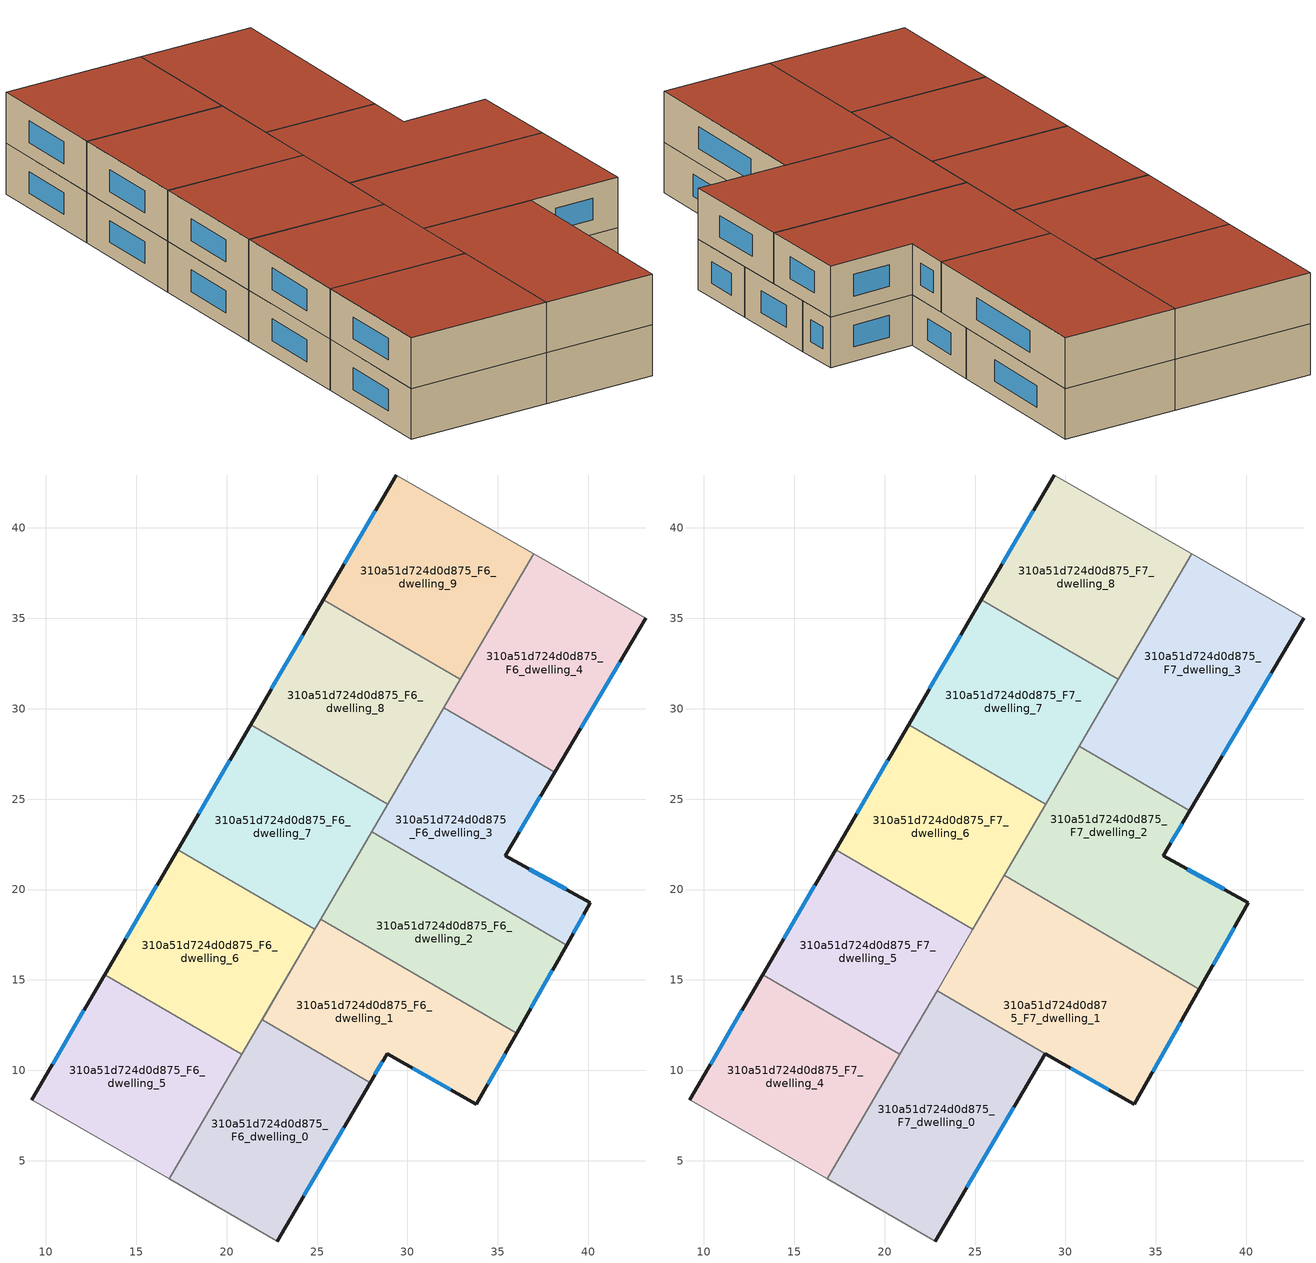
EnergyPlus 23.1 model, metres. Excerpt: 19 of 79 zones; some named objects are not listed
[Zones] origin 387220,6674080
310a51d724d0d875_F6_dwelling_0
 floor to 310a51d724d0d875_F5_dwelling_0 (EU_floor_Construction): 27.93,9.32 22.8,0.57 16.83,4 21.96,12.8 z18
 wall outside (EU_wall_Construction): 22.8,0.57 27.93,9.32 z18:21
 wall adiabatic (EU_wall_Construction): 16.83,4 22.8,0.57 z18:21
 wall to 310a51d724d0d875_F6_dwelling_1 (EU_wall_Construction): 27.93,9.32 21.96,12.8 24.87,17.8 z18:21
 wall to 310a51d724d0d875_F6_dwelling_6 (EU_wall_Construction): 24.87,17.8 20.84,10.89 z18:21
 wall to 310a51d724d0d875_F6_dwelling_5 (EU_wall_Construction): 20.84,10.89 16.83,4 z18:21
 window (EU_Window_Construction): 24.26,3.07 26.46,6.82 z18.86:20.14
310a51d724d0d875_F6_dwelling_1
 floor to 310a51d724d0d875_F5_dwelling_1 (EU_floor_Construction): 36.03,12.05 33.81,8.12 28.88,10.93 27.93,9.32 21.96,12.8 25.2,18.36 z18
 wall outside (EU_wall_Construction): 27.93,9.32 28.88,10.93 33.81,8.12 36.03,12.05 z18:21
 wall to 310a51d724d0d875_F6_dwelling_2 (EU_wall_Construction): 36.03,12.05 25.2,18.36 z18:21
 wall to 310a51d724d0d875_F6_dwelling_7 (EU_wall_Construction): 25.2,18.36 24.87,17.8 z18:21
 window (EU_Window_Construction): 34.44,9.24 35.39,10.93 / 30.29,10.13 32.4,8.92 / 28.2,9.78 28.61,10.47 z18.86:20.14
310a51d724d0d875_F6_dwelling_2
 floor to 310a51d724d0d875_F5_dwelling_2 (EU_floor_Construction): 38.79,16.93 36.03,12.05 25.2,18.36 28.02,23.21 z18
 wall outside (EU_wall_Construction): 36.03,12.05 38.79,16.93 z18:21
 wall to 310a51d724d0d875_F6_dwelling_3 (EU_wall_Construction): 38.79,16.93 28.02,23.21 z18:21
 wall to 310a51d724d0d875_F6_dwelling_7 (EU_wall_Construction): 28.02,23.21 25.2,18.36 z18:21
 window (EU_Window_Construction): 36.82,13.44 38,15.53 z18.86:20.14
310a51d724d0d875_F6_dwelling_3
 floor to 310a51d724d0d875_F5_dwelling_3 (EU_floor_Construction): 38.13,26.49 35.39,21.87 40.11,19.27 38.79,16.93 28.02,23.21 32.02,30.06 z18
 wall outside (EU_wall_Construction): 38.79,16.93 40.11,19.27 35.39,21.87 38.13,26.49 z18:21
 wall to 310a51d724d0d875_F6_dwelling_4 (EU_wall_Construction): 38.13,26.49 32.02,30.06 z18:21
 wall to 310a51d724d0d875_F6_dwelling_8 (EU_wall_Construction): 32.02,30.06 28.9,24.71 z18:21
 wall to 310a51d724d0d875_F6_dwelling_7 (EU_wall_Construction): 28.9,24.71 28.02,23.21 z18:21
 window (EU_Window_Construction): 36.18,23.19 37.35,25.17 / 38.77,20.01 36.74,21.13 / 39.17,17.6 39.74,18.6 z18.86:20.14
310a51d724d0d875_F6_dwelling_4
 floor to 310a51d724d0d875_F5_dwelling_4 (EU_floor_Construction): 43.17,34.99 38.13,26.49 32.02,30.06 36.97,38.55 z18
 wall outside (EU_wall_Construction): 38.13,26.49 43.17,34.99 z18:21
 wall adiabatic (EU_wall_Construction): 43.17,34.99 36.97,38.55 z18:21
 wall to 310a51d724d0d875_F6_dwelling_9 (EU_wall_Construction): 36.97,38.55 32.93,31.62 z18:21
 wall to 310a51d724d0d875_F6_dwelling_8 (EU_wall_Construction): 32.93,31.62 32.02,30.06 z18:21
 window (EU_Window_Construction): 39.57,28.92 41.73,32.56 z18.86:20.14
310a51d724d0d875_F6_dwelling_5
 floor to 310a51d724d0d875_F5_dwelling_5 (EU_floor_Construction): 20.84,10.89 16.83,4 9.23,8.37 13.27,15.3 z18
 wall outside (EU_wall_Construction): 13.27,15.3 9.23,8.37 z18:21
 wall adiabatic (EU_wall_Construction): 9.23,8.37 16.83,4 z18:21
 wall to 310a51d724d0d875_F6_dwelling_6 (EU_wall_Construction): 20.84,10.89 13.27,15.3 z18:21
 window (EU_Window_Construction): 12.12,13.32 10.38,10.35 z18.86:20.14
310a51d724d0d875_F6_dwelling_6
 floor to 310a51d724d0d875_F5_dwelling_6 (EU_floor_Construction): 24.87,17.8 20.84,10.89 13.27,15.3 17.3,22.21 z18
 wall outside (EU_wall_Construction): 17.3,22.21 13.27,15.3 z18:21
 wall to 310a51d724d0d875_F6_dwelling_7 (EU_wall_Construction): 24.87,17.8 17.3,22.21 z18:21
 window (EU_Window_Construction): 16.15,20.24 14.42,17.28 z18.86:20.14
310a51d724d0d875_F6_dwelling_7
 floor to 310a51d724d0d875_F5_dwelling_7 (EU_floor_Construction): 28.9,24.71 24.87,17.8 17.3,22.21 21.32,29.12 z18
 wall outside (EU_wall_Construction): 21.32,29.12 17.3,22.21 z18:21
 wall to 310a51d724d0d875_F6_dwelling_8 (EU_wall_Construction): 28.9,24.71 21.32,29.12 z18:21
 window (EU_Window_Construction): 20.17,27.15 18.45,24.19 z18.86:20.14
310a51d724d0d875_F6_dwelling_8
 floor to 310a51d724d0d875_F5_dwelling_8 (EU_floor_Construction): 32.93,31.62 28.9,24.71 21.32,29.12 25.35,36.03 z18
 wall outside (EU_wall_Construction): 25.35,36.03 21.32,29.12 z18:21
 wall to 310a51d724d0d875_F6_dwelling_9 (EU_wall_Construction): 32.93,31.62 25.35,36.03 z18:21
 window (EU_Window_Construction): 24.2,34.06 22.47,31.1 z18.86:20.14
310a51d724d0d875_F6_dwelling_9
 floor to 310a51d724d0d875_F5_dwelling_9 (EU_floor_Construction): 36.97,38.55 32.93,31.62 25.35,36.03 29.36,42.92 z18
 wall outside (EU_wall_Construction): 29.36,42.92 25.35,36.03 z18:21
 wall adiabatic (EU_wall_Construction): 36.97,38.55 29.36,42.92 z18:21
 window (EU_Window_Construction): 28.22,40.95 26.5,38 z18.86:20.14
310a51d724d0d875_F7_dwelling_0
 floor to 310a51d724d0d875_F6_dwelling_0 (EU_floor_Construction): 22.9,14.41 21.96,12.8 27.93,9.32 22.8,0.57 16.83,4 z21
 floor to 310a51d724d0d875_F6_dwelling_1 (EU_floor_Construction): 28.88,10.93 27.93,9.32 21.96,12.8 22.9,14.41 z21
 wall outside (EU_wall_Construction): 22.8,0.57 28.88,10.93 z21:24
 wall to 310a51d724d0d875_F7_dwelling_1 (EU_wall_Construction): 28.88,10.93 22.9,14.42 z21:24
 wall adiabatic (EU_wall_Construction): 16.83,4 22.8,0.57 z21:24
 wall to 310a51d724d0d875_F7_dwelling_4 (EU_wall_Construction): 20.84,10.89 16.83,4 z21:24
 wall to 310a51d724d0d875_F7_dwelling_5 (EU_wall_Construction): 22.9,14.42 20.84,10.89 z21:24
 window (EU_Window_Construction): 24.53,3.53 27.14,7.97 z21.86:23.14
 roof outside (EU_roof_Construction): 22.8,0.57 28.88,10.93 22.9,14.42 16.83,4 z24
310a51d724d0d875_F7_dwelling_1
 floor to 310a51d724d0d875_F6_dwelling_1 (EU_floor_Construction): 36.03,12.05 33.81,8.12 28.88,10.93 22.9,14.41 25.2,18.36 z21
 floor to 310a51d724d0d875_F6_dwelling_2 (EU_floor_Construction): 37.41,14.49 36.03,12.05 25.2,18.36 26.61,20.78 z21
 wall outside (EU_wall_Construction): 28.88,10.93 33.81,8.12 37.41,14.49 z21:24
 wall to 310a51d724d0d875_F7_dwelling_2 (EU_wall_Construction): 37.41,14.49 26.61,20.78 z21:24
 wall to 310a51d724d0d875_F7_dwelling_5 (EU_wall_Construction): 24.87,17.8 22.9,14.42 z21:24
 wall to 310a51d724d0d875_F7_dwelling_6 (EU_wall_Construction): 26.61,20.78 24.87,17.8 z21:24
 window (EU_Window_Construction): 34.84,9.94 36.38,12.67 / 30.29,10.13 32.4,8.92 z21.86:23.14
 roof outside (EU_roof_Construction): 33.81,8.12 37.41,14.49 26.61,20.78 22.9,14.42 28.88,10.93 z24
310a51d724d0d875_F7_dwelling_2
 floor to 310a51d724d0d875_F6_dwelling_3 (EU_floor_Construction): 36.87,24.36 35.39,21.87 40.11,19.27 38.79,16.93 28.02,23.21 30.77,27.92 z21
 floor to 310a51d724d0d875_F6_dwelling_2 (EU_floor_Construction): 38.79,16.93 37.41,14.49 26.61,20.78 28.02,23.21 z21
 wall outside (EU_wall_Construction): 37.41,14.49 40.11,19.27 35.39,21.87 36.87,24.36 z21:24
 wall to 310a51d724d0d875_F7_dwelling_3 (EU_wall_Construction): 36.87,24.36 30.77,27.92 z21:24
 wall to 310a51d724d0d875_F7_dwelling_6 (EU_wall_Construction): 28.9,24.71 26.61,20.78 z21:24
 wall to 310a51d724d0d875_F7_dwelling_7 (EU_wall_Construction): 30.77,27.92 28.9,24.71 z21:24
 window (EU_Window_Construction): 35.81,22.58 36.45,23.65 / 38.77,20.01 36.74,21.13 / 38.18,15.85 39.34,17.9 z21.86:23.14
 roof outside (EU_roof_Construction): 37.41,14.49 40.11,19.27 35.39,21.87 36.87,24.36 30.77,27.92 26.61,20.78 z24
310a51d724d0d875_F7_dwelling_3
 floor to 310a51d724d0d875_F6_dwelling_3 (EU_floor_Construction): 38.13,26.49 36.87,24.36 30.77,27.92 32.02,30.06 z21
 floor to 310a51d724d0d875_F6_dwelling_4 (EU_floor_Construction): 43.17,34.99 38.13,26.49 32.02,30.06 36.97,38.55 z21
 wall outside (EU_wall_Construction): 36.87,24.36 43.17,34.99 z21:24
 wall adiabatic (EU_wall_Construction): 43.17,34.99 36.97,38.55 z21:24
 wall to 310a51d724d0d875_F7_dwelling_8 (EU_wall_Construction): 36.97,38.55 32.93,31.62 z21:24
 wall to 310a51d724d0d875_F7_dwelling_7 (EU_wall_Construction): 32.93,31.62 30.77,27.92 z21:24
 window (EU_Window_Construction): 38.67,27.4 41.37,31.95 z21.86:23.14
 roof outside (EU_roof_Construction): 36.87,24.36 43.17,34.99 36.97,38.55 30.77,27.92 z24
310a51d724d0d875_F7_dwelling_4
 floor to 310a51d724d0d875_F6_dwelling_5 (EU_floor_Construction): 20.84,10.89 16.83,4 9.23,8.37 13.27,15.3 z21
 wall outside (EU_wall_Construction): 13.27,15.3 9.23,8.37 z21:24
 wall adiabatic (EU_wall_Construction): 9.23,8.37 16.83,4 z21:24
 wall to 310a51d724d0d875_F7_dwelling_5 (EU_wall_Construction): 20.84,10.89 13.27,15.3 z21:24
 window (EU_Window_Construction): 12.12,13.32 10.38,10.35 z21.86:23.14
 roof outside (EU_roof_Construction): 16.83,4 20.84,10.89 13.27,15.3 9.23,8.37 z24
310a51d724d0d875_F7_dwelling_5
 floor to 310a51d724d0d875_F6_dwelling_6 (EU_floor_Construction): 24.87,17.8 20.84,10.89 13.27,15.3 17.3,22.21 z21
 wall outside (EU_wall_Construction): 17.3,22.21 13.27,15.3 z21:24
 wall to 310a51d724d0d875_F7_dwelling_6 (EU_wall_Construction): 24.87,17.8 17.3,22.21 z21:24
 window (EU_Window_Construction): 16.15,20.24 14.42,17.28 z21.86:23.14
 roof outside (EU_roof_Construction): 20.84,10.89 24.87,17.8 17.3,22.21 13.27,15.3 z24
310a51d724d0d875_F7_dwelling_6
 floor to 310a51d724d0d875_F6_dwelling_7 (EU_floor_Construction): 28.9,24.71 24.87,17.8 17.3,22.21 21.32,29.12 z21
 wall outside (EU_wall_Construction): 21.32,29.12 17.3,22.21 z21:24
 wall to 310a51d724d0d875_F7_dwelling_7 (EU_wall_Construction): 28.9,24.71 21.32,29.12 z21:24
 window (EU_Window_Construction): 20.17,27.15 18.45,24.19 z21.86:23.14
 roof outside (EU_roof_Construction): 24.87,17.8 28.9,24.71 21.32,29.12 17.3,22.21 z24
310a51d724d0d875_F7_dwelling_7
 floor to 310a51d724d0d875_F6_dwelling_8 (EU_floor_Construction): 32.93,31.62 28.9,24.71 21.32,29.12 25.35,36.03 z21
 wall outside (EU_wall_Construction): 25.35,36.03 21.32,29.12 z21:24
 wall to 310a51d724d0d875_F7_dwelling_8 (EU_wall_Construction): 32.93,31.62 25.35,36.03 z21:24
 window (EU_Window_Construction): 24.2,34.06 22.47,31.1 z21.86:23.14
 roof outside (EU_roof_Construction): 28.9,24.71 32.93,31.62 25.35,36.03 21.32,29.12 z24
310a51d724d0d875_F7_dwelling_8
 floor to 310a51d724d0d875_F6_dwelling_9 (EU_floor_Construction): 36.97,38.55 32.93,31.62 25.35,36.03 29.36,42.92 z21
 wall outside (EU_wall_Construction): 29.36,42.92 25.35,36.03 z21:24
 wall adiabatic (EU_wall_Construction): 36.97,38.55 29.36,42.92 z21:24
 window (EU_Window_Construction): 28.22,40.95 26.5,38 z21.86:23.14
 roof outside (EU_roof_Construction): 32.93,31.62 36.97,38.55 29.36,42.92 25.35,36.03 z24
[Building]
EU S2 Campaign: North Axis=0; Terrain=City; Solar Distribution=FullExterior
[Site:Location]
Helsinki-Vantaa.AP: Latitude=60.317; Longitude=24.963; Time Zone=2; Elevation=54.6
[SizingPeriod:WeatherFileDays]
AnnualSizingPeriod: Begin Month=1; Begin Day of Month=1; End Month=12; End Day of Month=31; Day of Week for Start Day=Monday; Use Weather File Daylight Saving Period=No; Use Weather File Rain and Snow Indicators=No
[MATERIAL]
EU_InternalMass_Material: Roughness=MediumRough; Thickness=0.1; Conductivity=1; Density=1800; Specific Heat=900; Thermal Absorptance=0.9; Solar Absorptance=0.7; Visible Absorptance=0.7
[MATERIAL:NOMASS] Roughness=MediumRough; Thermal Absorptance=0.9; Solar Absorptance=0.7; Visible Absorptance=0.7
Name | Thermal Resistance
EU_wall_NoMass | 1.10183
EU_roof_NoMass; EU_floor_NoMass | 1.70606
[WINDOWMATERIAL:SIMPLEGLAZINGSYSTEM]
EU_Window_SimpleGlazing: UFactor=3.11035; Solar Heat Gain Coefficient=0.8; Visible Transmittance=0.8
[CONSTRUCTION]
EU_wall_Construction: EU_wall_NoMass
EU_roof_Construction: EU_roof_NoMass
EU_floor_Construction: EU_floor_NoMass
EU_Window_Construction: EU_Window_SimpleGlazing
EU_InternalMass_Construction: EU_InternalMass_Material
[ZONE] Type=1; Multiplier=1; Ceiling Height=autocalculate; Floor Area=autocalculate; Part of Total Floor Area=Yes
Name | Volume
310a51d724d0d875_F6_dwelling_0 | 210.358
310a51d724d0d875_F7_dwelling_0 | 249.118
310a51d724d0d875_F6_dwelling_1 | 210.362
310a51d724d0d875_F7_dwelling_1 | 276.787
310a51d724d0d875_F6_dwelling_2 | 210.319
310a51d724d0d875_F7_dwelling_2 | 262.933
310a51d724d0d875_F6_dwelling_3 | 210.35
310a51d724d0d875_F7_dwelling_3 | 262.948
310a51d724d0d875_F6_dwelling_4 | 210.353
310a51d724d0d875_F7_dwelling_4; 310a51d724d0d875_F6_dwelling_5 | 210.338
310a51d724d0d875_F7_dwelling_5; 310a51d724d0d875_F6_dwelling_6 | 210.351
310a51d724d0d875_F7_dwelling_6; 310a51d724d0d875_F6_dwelling_7 | 210.349
310a51d724d0d875_F7_dwelling_7; 310a51d724d0d875_F6_dwelling_8 | 210.365
310a51d724d0d875_F7_dwelling_8; 310a51d724d0d875_F6_dwelling_9 | 210.346
[INTERNALMASS] Construction=EU_InternalMass_Construction
Name | Zone or ZoneList | Surface Area
310a51d724d0d875_F6_dwelling_0_EU_InternalMass | 310a51d724d0d875_F6_dwelling_0 | 70.1213
310a51d724d0d875_F6_dwelling_1_EU_InternalMass | 310a51d724d0d875_F6_dwelling_1 | 70.1203
310a51d724d0d875_F6_dwelling_2_EU_InternalMass | 310a51d724d0d875_F6_dwelling_2 | 70.1062
310a51d724d0d875_F6_dwelling_3_EU_InternalMass | 310a51d724d0d875_F6_dwelling_3 | 70.1168
310a51d724d0d875_F6_dwelling_4_EU_InternalMass | 310a51d724d0d875_F6_dwelling_4 | 70.1175
310a51d724d0d875_F6_dwelling_5_EU_InternalMass | 310a51d724d0d875_F6_dwelling_5 | 70.1126
310a51d724d0d875_F6_dwelling_6_EU_InternalMass | 310a51d724d0d875_F6_dwelling_6 | 70.1172
310a51d724d0d875_F6_dwelling_7_EU_InternalMass | 310a51d724d0d875_F6_dwelling_7 | 70.1167
310a51d724d0d875_F6_dwelling_8_EU_InternalMass | 310a51d724d0d875_F6_dwelling_8 | 70.1212
310a51d724d0d875_F6_dwelling_9_EU_InternalMass | 310a51d724d0d875_F6_dwelling_9 | 70.1156
310a51d724d0d875_F7_dwelling_0_EU_InternalMass | 310a51d724d0d875_F7_dwelling_0 | 83.0394
310a51d724d0d875_F7_dwelling_1_EU_InternalMass | 310a51d724d0d875_F7_dwelling_1 | 92.2621
310a51d724d0d875_F7_dwelling_2_EU_InternalMass | 310a51d724d0d875_F7_dwelling_2 | 87.6444
310a51d724d0d875_F7_dwelling_3_EU_InternalMass | 310a51d724d0d875_F7_dwelling_3 | 87.6492
310a51d724d0d875_F7_dwelling_4_EU_InternalMass | 310a51d724d0d875_F7_dwelling_4 | 70.1126
310a51d724d0d875_F7_dwelling_5_EU_InternalMass | 310a51d724d0d875_F7_dwelling_5 | 70.1172
310a51d724d0d875_F7_dwelling_6_EU_InternalMass | 310a51d724d0d875_F7_dwelling_6 | 70.1167
310a51d724d0d875_F7_dwelling_7_EU_InternalMass | 310a51d724d0d875_F7_dwelling_7 | 70.1212
310a51d724d0d875_F7_dwelling_8_EU_InternalMass | 310a51d724d0d875_F7_dwelling_8 | 70.1156
[OTHEREQUIPMENT] Fuel Type=Electricity; Design Level Calculation Method=Watts/Area; Power per Zone Floor Area=1; Fraction Latent=0; Fraction Radiant=0; Fraction Lost=0; Carbon Dioxide Generation Rate=0; EndUse Subcategory=EU_Step8_InternalGains
Name | Zone or ZoneList or Space or SpaceList | Schedule
EU_Step8_InternalGain_310a51d724d0d875_F6_dwelling_0_f000 | 310a51d724d0d875_F6_dwelling_0 | EU_Step8_GainSchedule_310a51d724d0d875_F6_dwelling_0_f000
EU_Step8_InternalGain_310a51d724d0d875_F6_dwelling_1_f000 | 310a51d724d0d875_F6_dwelling_1 | EU_Step8_GainSchedule_310a51d724d0d875_F6_dwelling_1_f000
EU_Step8_InternalGain_310a51d724d0d875_F6_dwelling_2_f000 | 310a51d724d0d875_F6_dwelling_2 | EU_Step8_GainSchedule_310a51d724d0d875_F6_dwelling_2_f000
EU_Step8_InternalGain_310a51d724d0d875_F6_dwelling_3_f000 | 310a51d724d0d875_F6_dwelling_3 | EU_Step8_GainSchedule_310a51d724d0d875_F6_dwelling_3_f000
EU_Step8_InternalGain_310a51d724d0d875_F6_dwelling_4_f000 | 310a51d724d0d875_F6_dwelling_4 | EU_Step8_GainSchedule_310a51d724d0d875_F6_dwelling_4_f000
EU_Step8_InternalGain_310a51d724d0d875_F6_dwelling_5_f000 | 310a51d724d0d875_F6_dwelling_5 | EU_Step8_GainSchedule_310a51d724d0d875_F6_dwelling_5_f000
EU_Step8_InternalGain_310a51d724d0d875_F6_dwelling_6_f000 | 310a51d724d0d875_F6_dwelling_6 | EU_Step8_GainSchedule_310a51d724d0d875_F6_dwelling_6_f000
EU_Step8_InternalGain_310a51d724d0d875_F6_dwelling_7_f000 | 310a51d724d0d875_F6_dwelling_7 | EU_Step8_GainSchedule_310a51d724d0d875_F6_dwelling_7_f000
EU_Step8_InternalGain_310a51d724d0d875_F6_dwelling_8_f000 | 310a51d724d0d875_F6_dwelling_8 | EU_Step8_GainSchedule_310a51d724d0d875_F6_dwelling_8_f000
EU_Step8_InternalGain_310a51d724d0d875_F6_dwelling_9_f000 | 310a51d724d0d875_F6_dwelling_9 | EU_Step8_GainSchedule_310a51d724d0d875_F6_dwelling_9_f000
EU_Step8_InternalGain_310a51d724d0d875_F7_dwelling_0_f000 | 310a51d724d0d875_F7_dwelling_0 | EU_Step8_GainSchedule_310a51d724d0d875_F7_dwelling_0_f000
EU_Step8_InternalGain_310a51d724d0d875_F7_dwelling_1_f000 | 310a51d724d0d875_F7_dwelling_1 | EU_Step8_GainSchedule_310a51d724d0d875_F7_dwelling_1_f000
EU_Step8_InternalGain_310a51d724d0d875_F7_dwelling_2_f000 | 310a51d724d0d875_F7_dwelling_2 | EU_Step8_GainSchedule_310a51d724d0d875_F7_dwelling_2_f000
EU_Step8_InternalGain_310a51d724d0d875_F7_dwelling_3_f000 | 310a51d724d0d875_F7_dwelling_3 | EU_Step8_GainSchedule_310a51d724d0d875_F7_dwelling_3_f000
EU_Step8_InternalGain_310a51d724d0d875_F7_dwelling_4_f000 | 310a51d724d0d875_F7_dwelling_4 | EU_Step8_GainSchedule_310a51d724d0d875_F7_dwelling_4_f000
EU_Step8_InternalGain_310a51d724d0d875_F7_dwelling_5_f000 | 310a51d724d0d875_F7_dwelling_5 | EU_Step8_GainSchedule_310a51d724d0d875_F7_dwelling_5_f000
EU_Step8_InternalGain_310a51d724d0d875_F7_dwelling_6_f000 | 310a51d724d0d875_F7_dwelling_6 | EU_Step8_GainSchedule_310a51d724d0d875_F7_dwelling_6_f000
EU_Step8_InternalGain_310a51d724d0d875_F7_dwelling_7_f000 | 310a51d724d0d875_F7_dwelling_7 | EU_Step8_GainSchedule_310a51d724d0d875_F7_dwelling_7_f000
EU_Step8_InternalGain_310a51d724d0d875_F7_dwelling_8_f000 | 310a51d724d0d875_F7_dwelling_8 | EU_Step8_GainSchedule_310a51d724d0d875_F7_dwelling_8_f000
[ZONEVENTILATION:DESIGNFLOWRATE] Schedule=EU_AlwaysOn; Design Flow Rate Calculation Method=AirChanges/Hour; Air Changes per Hour=0.756316; Ventilation Type=Natural; Fan Pressure Rise=0; Fan Total Efficiency=1; Constant Term Coefficient=1; Temperature Term Coefficient=0; Velocity Term Coefficient=0; Velocity Squared Term Coefficient=0; Minimum Indoor Temperature=-100; Maximum Indoor Temperature=100; Delta Temperature=-100; Minimum Outdoor Temperature=-100; Maximum Outdoor Temperature=100; Maximum Wind Speed=40
Name | Zone or ZoneList or Space or SpaceList
EU_ConstantAir_310a51d724d0d875_F6_dwelling_0 | 310a51d724d0d875_F6_dwelling_0
EU_ConstantAir_310a51d724d0d875_F6_dwelling_1 | 310a51d724d0d875_F6_dwelling_1
EU_ConstantAir_310a51d724d0d875_F6_dwelling_2 | 310a51d724d0d875_F6_dwelling_2
EU_ConstantAir_310a51d724d0d875_F6_dwelling_3 | 310a51d724d0d875_F6_dwelling_3
EU_ConstantAir_310a51d724d0d875_F6_dwelling_4 | 310a51d724d0d875_F6_dwelling_4
EU_ConstantAir_310a51d724d0d875_F6_dwelling_5 | 310a51d724d0d875_F6_dwelling_5
EU_ConstantAir_310a51d724d0d875_F6_dwelling_6 | 310a51d724d0d875_F6_dwelling_6
EU_ConstantAir_310a51d724d0d875_F6_dwelling_7 | 310a51d724d0d875_F6_dwelling_7
EU_ConstantAir_310a51d724d0d875_F6_dwelling_8 | 310a51d724d0d875_F6_dwelling_8
EU_ConstantAir_310a51d724d0d875_F6_dwelling_9 | 310a51d724d0d875_F6_dwelling_9
EU_ConstantAir_310a51d724d0d875_F7_dwelling_0 | 310a51d724d0d875_F7_dwelling_0
EU_ConstantAir_310a51d724d0d875_F7_dwelling_1 | 310a51d724d0d875_F7_dwelling_1
EU_ConstantAir_310a51d724d0d875_F7_dwelling_2 | 310a51d724d0d875_F7_dwelling_2
EU_ConstantAir_310a51d724d0d875_F7_dwelling_3 | 310a51d724d0d875_F7_dwelling_3
EU_ConstantAir_310a51d724d0d875_F7_dwelling_4 | 310a51d724d0d875_F7_dwelling_4
EU_ConstantAir_310a51d724d0d875_F7_dwelling_5 | 310a51d724d0d875_F7_dwelling_5
EU_ConstantAir_310a51d724d0d875_F7_dwelling_6 | 310a51d724d0d875_F7_dwelling_6
EU_ConstantAir_310a51d724d0d875_F7_dwelling_7 | 310a51d724d0d875_F7_dwelling_7
EU_ConstantAir_310a51d724d0d875_F7_dwelling_8 | 310a51d724d0d875_F7_dwelling_8
[HVACTEMPLATE:ZONE:IDEALLOADSAIRSYSTEM] System Availability Schedule=EU_AlwaysOn; Maximum Heating Supply Air Temperature=50; Minimum Cooling Supply Air Temperature=13; Maximum Heating Supply Air Humidity Ratio=0.0156; Minimum Cooling Supply Air Humidity Ratio=0.0077; Heating Limit=NoLimit; Cooling Limit=NoLimit; Heating Availability Schedule=EU_AlwaysOn; Cooling Availability Schedule=EU_CoolingOff; Dehumidification Control Type=ConstantSensibleHeatRatio; Cooling Sensible Heat Ratio=0.7; Dehumidification Setpoint=60; Humidification Control Type=None; Humidification Setpoint=30; Outdoor Air Method=None; Outdoor Air Flow Rate per Person=0.00944; Outdoor Air Flow Rate per Zone Floor Area=0; Outdoor Air Flow Rate per Zone=0; Demand Controlled Ventilation Type=None; Outdoor Air Economizer Type=NoEconomizer; Heat Recovery Type=None; Sensible Heat Recovery Effectiveness=0.7; Latent Heat Recovery Effectiveness=0.65
Name | Template Thermostat
310a51d724d0d875_F6_dwelling_0 | EU_HeatOnly_310a51d724d0d875_F6_dwelling_0
310a51d724d0d875_F6_dwelling_1 | EU_HeatOnly_310a51d724d0d875_F6_dwelling_1
310a51d724d0d875_F6_dwelling_2 | EU_HeatOnly_310a51d724d0d875_F6_dwelling_2
310a51d724d0d875_F6_dwelling_3 | EU_HeatOnly_310a51d724d0d875_F6_dwelling_3
310a51d724d0d875_F6_dwelling_4 | EU_HeatOnly_310a51d724d0d875_F6_dwelling_4
310a51d724d0d875_F6_dwelling_5 | EU_HeatOnly_310a51d724d0d875_F6_dwelling_5
310a51d724d0d875_F6_dwelling_6 | EU_HeatOnly_310a51d724d0d875_F6_dwelling_6
310a51d724d0d875_F6_dwelling_7 | EU_HeatOnly_310a51d724d0d875_F6_dwelling_7
310a51d724d0d875_F6_dwelling_8 | EU_HeatOnly_310a51d724d0d875_F6_dwelling_8
310a51d724d0d875_F6_dwelling_9 | EU_HeatOnly_310a51d724d0d875_F6_dwelling_9
310a51d724d0d875_F7_dwelling_0 | EU_HeatOnly_310a51d724d0d875_F7_dwelling_0
310a51d724d0d875_F7_dwelling_1 | EU_HeatOnly_310a51d724d0d875_F7_dwelling_1
310a51d724d0d875_F7_dwelling_2 | EU_HeatOnly_310a51d724d0d875_F7_dwelling_2
310a51d724d0d875_F7_dwelling_3 | EU_HeatOnly_310a51d724d0d875_F7_dwelling_3
310a51d724d0d875_F7_dwelling_4 | EU_HeatOnly_310a51d724d0d875_F7_dwelling_4
310a51d724d0d875_F7_dwelling_5 | EU_HeatOnly_310a51d724d0d875_F7_dwelling_5
310a51d724d0d875_F7_dwelling_6 | EU_HeatOnly_310a51d724d0d875_F7_dwelling_6
310a51d724d0d875_F7_dwelling_7 | EU_HeatOnly_310a51d724d0d875_F7_dwelling_7
310a51d724d0d875_F7_dwelling_8 | EU_HeatOnly_310a51d724d0d875_F7_dwelling_8
[SIZING:ZONE] Zone Cooling Design Supply Air Temperature Input Method=SupplyAirTemperature; Zone Cooling Design Supply Air Temperature=13; Zone Heating Design Supply Air Temperature Input Method=SupplyAirTemperature; Zone Heating Design Supply Air Temperature=50; Zone Cooling Design Supply Air Humidity Ratio=0.008; Zone Heating Design Supply Air Humidity Ratio=0.008; Cooling Design Air Flow Method=DesignDay; Cooling Design Air Flow Rate=0; Cooling Minimum Air Flow per Zone Floor Area=0.000762; Cooling Minimum Air Flow=0; Cooling Minimum Air Flow Fraction=0.2; Heating Design Air Flow Method=DesignDay; Heating Design Air Flow Rate=0; Heating Maximum Air Flow per Zone Floor Area=0.002032; Heating Maximum Air Flow=0.141576; Heating Maximum Air Flow Fraction=0.3; Account for Dedicated Outdoor Air System=No; Dedicated Outdoor Air System Control Strategy=NeutralSupplyAir; Dedicated Outdoor Air Low Setpoint Temperature for Design=autosize; Dedicated Outdoor Air High Setpoint Temperature for Design=autosize; Zone Load Sizing Method=Sensible Load Only No Latent Load; Zone Latent Cooling Design Supply Air Humidity Ratio Input Method=HumidityRatioDifference; Zone Cooling Design Supply Air Humidity Ratio Difference=0.005; Zone Latent Heating Design Supply Air Humidity Ratio Input Method=HumidityRatioDifference; Zone Humidification Design Supply Air Humidity Ratio Difference=0.005
310a51d724d0d875_F6_dwelling_0; 310a51d724d0d875_F6_dwelling_1; 310a51d724d0d875_F6_dwelling_2; 310a51d724d0d875_F6_dwelling_3; 310a51d724d0d875_F6_dwelling_4; 310a51d724d0d875_F6_dwelling_5; 310a51d724d0d875_F6_dwelling_6; 310a51d724d0d875_F6_dwelling_7; 310a51d724d0d875_F6_dwelling_8; 310a51d724d0d875_F6_dwelling_9; 310a51d724d0d875_F7_dwelling_0; 310a51d724d0d875_F7_dwelling_1; 310a51d724d0d875_F7_dwelling_2; 310a51d724d0d875_F7_dwelling_3; 310a51d724d0d875_F7_dwelling_4; 310a51d724d0d875_F7_dwelling_5; 310a51d724d0d875_F7_dwelling_6; 310a51d724d0d875_F7_dwelling_7; 310a51d724d0d875_F7_dwelling_8
[SCHEDULE:CONSTANT]
Name | Hourly Value
EU_AlwaysOn | 1
EU_CoolingOff | 0
[SCHEDULE:FILE] Column Number=1; Rows to Skip at Top=0; Number of Hours of Data=8760; Column Separator=Comma; Interpolate to Timestep=No; Minutes per Item=60; Adjust Schedule for Daylight Savings=Yes
Name | File
EU_Step8_GainSchedule_310a51d724d0d875_F6_dwelling_0_f000 | ../../schedules/310a51d724d0d875/310a51d724d0d875_F6_dwelling_0_f000_gain.csv
EU_Step8_GainSchedule_310a51d724d0d875_F6_dwelling_1_f000 | ../../schedules/310a51d724d0d875/310a51d724d0d875_F6_dwelling_1_f000_gain.csv
EU_Step8_GainSchedule_310a51d724d0d875_F6_dwelling_2_f000 | ../../schedules/310a51d724d0d875/310a51d724d0d875_F6_dwelling_2_f000_gain.csv
EU_Step8_GainSchedule_310a51d724d0d875_F6_dwelling_3_f000 | ../../schedules/310a51d724d0d875/310a51d724d0d875_F6_dwelling_3_f000_gain.csv
EU_Step8_GainSchedule_310a51d724d0d875_F6_dwelling_4_f000 | ../../schedules/310a51d724d0d875/310a51d724d0d875_F6_dwelling_4_f000_gain.csv
EU_Step8_GainSchedule_310a51d724d0d875_F6_dwelling_5_f000 | ../../schedules/310a51d724d0d875/310a51d724d0d875_F6_dwelling_5_f000_gain.csv
EU_Step8_GainSchedule_310a51d724d0d875_F6_dwelling_6_f000 | ../../schedules/310a51d724d0d875/310a51d724d0d875_F6_dwelling_6_f000_gain.csv
EU_Step8_GainSchedule_310a51d724d0d875_F6_dwelling_7_f000 | ../../schedules/310a51d724d0d875/310a51d724d0d875_F6_dwelling_7_f000_gain.csv
EU_Step8_GainSchedule_310a51d724d0d875_F6_dwelling_8_f000 | ../../schedules/310a51d724d0d875/310a51d724d0d875_F6_dwelling_8_f000_gain.csv
EU_Step8_GainSchedule_310a51d724d0d875_F6_dwelling_9_f000 | ../../schedules/310a51d724d0d875/310a51d724d0d875_F6_dwelling_9_f000_gain.csv
EU_Step8_GainSchedule_310a51d724d0d875_F7_dwelling_0_f000 | ../../schedules/310a51d724d0d875/310a51d724d0d875_F7_dwelling_0_f000_gain.csv
EU_Step8_GainSchedule_310a51d724d0d875_F7_dwelling_1_f000 | ../../schedules/310a51d724d0d875/310a51d724d0d875_F7_dwelling_1_f000_gain.csv
EU_Step8_GainSchedule_310a51d724d0d875_F7_dwelling_2_f000 | ../../schedules/310a51d724d0d875/310a51d724d0d875_F7_dwelling_2_f000_gain.csv
EU_Step8_GainSchedule_310a51d724d0d875_F7_dwelling_3_f000 | ../../schedules/310a51d724d0d875/310a51d724d0d875_F7_dwelling_3_f000_gain.csv
EU_Step8_GainSchedule_310a51d724d0d875_F7_dwelling_4_f000 | ../../schedules/310a51d724d0d875/310a51d724d0d875_F7_dwelling_4_f000_gain.csv
EU_Step8_GainSchedule_310a51d724d0d875_F7_dwelling_5_f000 | ../../schedules/310a51d724d0d875/310a51d724d0d875_F7_dwelling_5_f000_gain.csv
EU_Step8_GainSchedule_310a51d724d0d875_F7_dwelling_6_f000 | ../../schedules/310a51d724d0d875/310a51d724d0d875_F7_dwelling_6_f000_gain.csv
EU_Step8_GainSchedule_310a51d724d0d875_F7_dwelling_7_f000 | ../../schedules/310a51d724d0d875/310a51d724d0d875_F7_dwelling_7_f000_gain.csv
EU_Step8_GainSchedule_310a51d724d0d875_F7_dwelling_8_f000 | ../../schedules/310a51d724d0d875/310a51d724d0d875_F7_dwelling_8_f000_gain.csv
